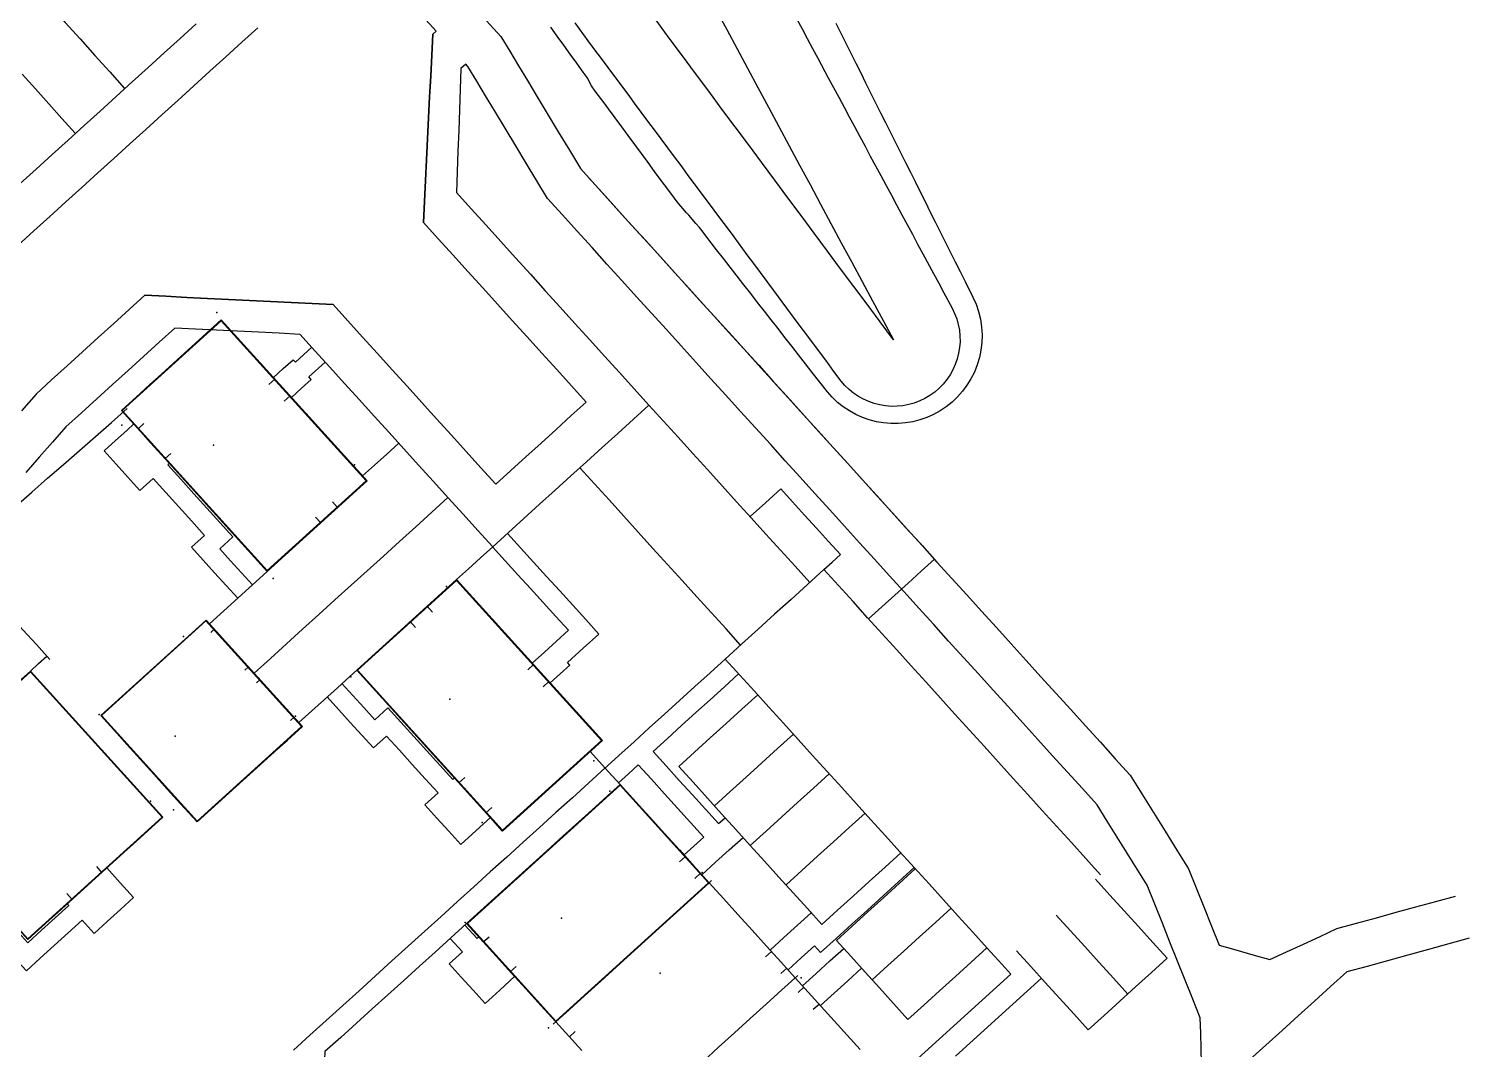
# Model space of a CAD drawing. Header units: metres. Extents: x 337936 to 338469, y 373266 to 374026.
# Drawn here: x 338137.7 to 338202.6, y 373680.4 to 373726.3 of the extents above; entities that cross this region are included whole.
import ezdxf

# ---------------------------------------------------------------- set-up
doc = ezdxf.new("R2010")
doc.units = ezdxf.units.M
for name, color, linetype in [('3D_LINES', 3, 'Continuous'), ('3D_Points', 1, 'Continuous'), ('PLOTS EXTERNAL LEVEL', 6, 'Continuous'), ('PLOTS FFL', 5, 'Continuous')]:
    doc.layers.add(name, color=color, linetype=linetype)

msp = doc.modelspace()

# ---------------------------------------------------------------- linework, layer by layer
at = {"layer": '3D_LINES'}
for points in [[(338134.05, 373732.546, 33.638), (338134.717, 373731.802, 33.641), (338135.384, 373731.059, 33.645), (338136.05, 373730.315, 33.647), (338136.717, 373729.572, 33.643), (338137.384, 373728.828, 33.643), (338138.05, 373728.085, 33.644), (338138.717, 373727.341, 33.645), (338139.383, 373726.598, 33.645), (338140.05, 373725.854, 33.646), (338140.717, 373725.111, 33.647), (338141.383, 373724.367, 33.648), (338142.05, 373723.624, 33.648)], [(338168.705, 373727.15, 33.705), (338169.174, 373726.277, 33.705), (338169.644, 373725.404, 33.706), (338170.113, 373724.531, 33.706), (338170.582, 373723.658, 33.706), (338171.051, 373722.785, 33.707), (338171.521, 373721.912, 33.707), (338171.99, 373721.039, 33.708), (338172.459, 373720.166, 33.708), (338172.928, 373719.293, 33.708), (338173.398, 373718.42, 33.709), (338173.867, 373717.547, 33.709), (338174.336, 373716.674, 33.709), (338174.805, 373715.801, 33.71), (338175.275, 373714.928, 33.71), (338175.744, 373714.055, 33.71), (338176.213, 373713.182, 33.711), (338176.682, 373712.309, 33.711), (338176.088, 373713.108, 33.711), (338175.494, 373713.907, 33.71), (338174.9, 373714.706, 33.71), (338174.306, 373715.505, 33.71), (338173.712, 373716.304, 33.709), (338173.118, 373717.103, 33.709), (338172.524, 373717.902, 33.709), (338171.93, 373718.701, 33.708), (338171.336, 373719.5, 33.708), (338170.742, 373720.299, 33.708), (338170.148, 373721.098, 33.707), (338169.554, 373721.898, 33.707), (338168.96, 373722.697, 33.707), (338168.366, 373723.496, 33.707), (338167.772, 373724.295, 33.706), (338167.178, 373725.094, 33.706), (338166.584, 373725.893, 33.699), (338165.99, 373726.692, 33.68)], [(338148.063, 373726.353, 33.76), (338147.342, 373725.7, 33.779), (338146.621, 373725.046, 33.758), (338145.901, 373724.393, 33.73), (338145.18, 373723.739, 33.702), (338144.459, 373723.086, 33.675), (338143.739, 373722.432, 33.657), (338143.018, 373721.779, 33.642), (338142.297, 373721.126, 33.627), (338141.577, 373720.472, 33.612), (338140.856, 373719.819, 33.6), (338140.136, 373719.165, 33.6), (338139.415, 373718.512, 33.6), (338138.694, 373717.859, 33.6), (338137.974, 373717.205, 33.6), (338137.253, 373716.552, 33.6)], [(338145.278, 373726.528, 33.74), (338144.557, 373725.874, 33.713), (338143.837, 373725.221, 33.685), (338143.116, 373724.567, 33.67), (338142.395, 373723.914, 33.655), (338141.675, 373723.261, 33.64), (338140.954, 373722.607, 33.625), (338140.233, 373721.954, 33.611), (338139.513, 373721.3, 33.6), (338138.792, 373720.647, 33.6), (338138.072, 373719.994, 33.6), (338137.351, 373719.34, 33.6)], [(338142.968, 373714.31, 33.6), (338143.91, 373714.264, 33.6), (338144.852, 373714.218, 33.6), (338145.793, 373714.171, 33.601), (338146.735, 373714.125, 33.622), (338147.677, 373714.079, 33.647), (338148.619, 373714.033, 33.671), (338149.56, 373713.987, 33.696), (338150.502, 373713.941, 33.717), (338151.444, 373713.895, 33.694), (338152.11, 373713.16, 33.68), (338152.776, 373712.425, 33.683), (338153.443, 373711.691, 33.687), (338154.109, 373710.956, 33.69), (338154.775, 373710.221, 33.693), (338155.441, 373709.486, 33.696), (338156.108, 373708.751, 33.693), (338156.774, 373708.016, 33.683), (338157.44, 373707.282, 33.673), (338158.107, 373706.547, 33.663), (338158.773, 373705.812, 33.653), (338159.452, 373706.428, 33.64), (338160.131, 373707.043, 33.627), (338160.81, 373707.659, 33.614), (338161.489, 373708.275, 33.61), (338162.168, 373708.891, 33.611), (338162.847, 373709.506, 33.613), (338162.181, 373710.241, 33.613), (338161.515, 373710.976, 33.613), (338160.848, 373711.711, 33.613), (338160.182, 373712.446, 33.616), (338159.516, 373713.18, 33.626), (338158.85, 373713.915, 33.636), (338158.183, 373714.65, 33.646), (338157.517, 373715.385, 33.656), (338156.851, 373716.12, 33.667), (338156.184, 373716.855, 33.677), (338155.518, 373717.59, 33.687), (338155.564, 373718.531, 33.684), (338155.61, 373719.473, 33.682), (338155.656, 373720.415, 33.679), (338155.702, 373721.356, 33.677), (338155.748, 373722.298, 33.674), (338155.794, 373723.24, 33.671), (338155.841, 373724.181, 33.669), (338155.887, 373725.123, 33.666), (338155.933, 373726.065, 33.664), (338156.081, 373726.199, 33.661), (338155.465, 373726.878, 33.67)], [(338158.355, 373726.668, 33.622), (338159.003, 373725.954, 33.622), (338159.401, 373725.294, 33.622), (338159.799, 373724.634, 33.622), (338160.197, 373723.974, 33.622), (338160.595, 373723.314, 33.622), (338161.092, 373722.489, 33.621), (338161.59, 373721.664, 33.621), (338162.087, 373720.839, 33.621), (338162.585, 373720.014, 33.621), (338163.254, 373719.276, 33.621), (338163.923, 373718.538, 33.621), (338164.592, 373717.8, 33.621), (338165.261, 373717.062, 33.621), (338165.931, 373716.324, 33.621), (338166.6, 373715.586, 33.621), (338167.269, 373714.848, 33.621), (338167.938, 373714.11, 33.626), (338168.607, 373713.372, 33.649), (338169.276, 373712.634, 33.672), (338169.945, 373711.896, 33.695), (338170.615, 373711.158, 33.711), (338171.284, 373710.42, 33.712), (338171.953, 373709.682, 33.712), (338172.622, 373708.944, 33.712), (338173.291, 373708.206, 33.712), (338173.96, 373707.468, 33.713), (338174.629, 373706.73, 33.713), (338175.299, 373705.992, 33.713), (338175.968, 373705.254, 33.714), (338176.637, 373704.516, 33.714), (338177.306, 373703.778, 33.714), (338177.975, 373703.04, 33.715), (338178.644, 373702.302, 33.715), (338179.313, 373701.564, 33.715), (338179.983, 373700.826, 33.715), (338180.652, 373700.088, 33.716), (338181.321, 373699.35, 33.716), (338181.99, 373698.612, 33.716), (338182.659, 373697.874, 33.717), (338183.328, 373697.136, 33.717), (338183.997, 373696.398, 33.717), (338184.667, 373695.66, 33.717), (338185.336, 373694.922, 33.718), (338186.005, 373694.185, 33.718), (338186.674, 373693.447, 33.718), (338187.343, 373692.709, 33.719), (338187.87, 373691.865, 33.719), (338188.396, 373691.021, 33.719), (338188.923, 373690.178, 33.72), (338189.449, 373689.334, 33.72), (338189.976, 373688.49, 33.72), (338190.319, 373687.631, 33.721), (338190.661, 373686.772, 33.721), (338191.004, 373685.912, 33.721), (338191.347, 373685.053, 33.722), (338192.11, 373684.838, 33.722), (338192.874, 373684.622, 33.722), (338193.637, 373684.407, 33.722), (338194.392, 373684.754, 33.722), (338195.147, 373685.102, 33.722), (338195.902, 373685.45, 33.721), (338196.656, 373685.798, 33.721), (338197.546, 373686.042, 33.721), (338198.437, 373686.287, 33.721), (338199.327, 373686.531, 33.721), (338200.217, 373686.776, 33.721), (338201.107, 373687.02, 33.721), (338201.997, 373687.265, 33.721)], [(338174.088, 373726.557, 33.705), (338174.312, 373726.11, 33.706), (338174.536, 373725.662, 33.706), (338174.76, 373725.215, 33.706), (338174.984, 373724.768, 33.706), (338175.208, 373724.321, 33.706), (338175.432, 373723.874, 33.706), (338175.656, 373723.426, 33.707), (338175.88, 373722.979, 33.707), (338176.104, 373722.532, 33.707), (338176.328, 373722.085, 33.707), (338176.552, 373721.637, 33.707), (338176.776, 373721.19, 33.708), (338177, 373720.743, 33.708), (338177.224, 373720.296, 33.708), (338177.448, 373719.848, 33.708), (338177.672, 373719.401, 33.708), (338177.871, 373719.005, 33.708), (338178.12, 373718.507, 33.709), (338178.344, 373718.059, 33.709), (338178.568, 373717.612, 33.709), (338178.791, 373717.164, 33.709), (338179.015, 373716.717, 33.709), (338179.239, 373716.27, 33.709), (338179.462, 373715.822, 33.71), (338179.686, 373715.375, 33.71), (338179.91, 373714.927, 33.71), (338180.258, 373714.231, 33.71), (338180.402, 373713.908, 33.71), (338180.516, 373713.574, 33.71), (338180.6, 373713.232, 33.711), (338180.652, 373712.885, 33.711), (338180.673, 373712.536, 33.711), (338180.664, 373712.188, 33.711), (338180.624, 373711.843, 33.711), (338180.553, 373711.504, 33.711), (338180.454, 373711.174, 33.711), (338180.327, 373710.855, 33.712), (338180.174, 373710.55, 33.712), (338179.995, 373710.26, 33.712), (338179.792, 373709.987, 33.712), (338179.568, 373709.734, 33.712), (338179.324, 373709.502, 33.712), (338179.061, 373709.292, 33.712), (338178.783, 373709.106, 33.712), (338178.491, 373708.944, 33.712), (338178.187, 373708.809, 33.712), (338177.873, 373708.7, 33.712), (338177.552, 373708.618, 33.712), (338177.226, 373708.563, 33.712), (338176.897, 373708.536, 33.712), (338176.568, 373708.536, 33.712), (338176.24, 373708.564, 33.712), (338175.916, 373708.62, 33.712), (338175.597, 373708.702, 33.712), (338175.287, 373708.81, 33.712), (338174.987, 373708.944, 33.712), (338174.699, 373709.103, 33.712), (338174.425, 373709.286, 33.712), (338174.168, 373709.49, 33.712), (338173.928, 373709.717, 33.712), (338173.707, 373709.962, 33.712), (338173.366, 373710.399, 33.712), (338173.025, 373710.836, 33.711), (338172.717, 373711.23, 33.711), (338172.41, 373711.625, 33.711), (338172.102, 373712.019, 33.711), (338171.795, 373712.414, 33.711), (338171.487, 373712.808, 33.711), (338171.18, 373713.203, 33.711), (338170.873, 373713.597, 33.71), (338170.565, 373713.992, 33.71), (338170.258, 373714.386, 33.71), (338169.95, 373714.781, 33.71), (338169.643, 373715.175, 33.71), (338169.335, 373715.569, 33.709), (338169.028, 373715.964, 33.699), (338168.721, 373716.358, 33.689), (338168.183, 373717.048, 33.671), (338168.107, 373717.148, 33.669), (338167.95, 373717.356, 33.664), (338167.788, 373717.541, 33.658), (338167.461, 373717.914, 33.647), (338167.361, 373718.029, 33.644), (338166.939, 373718.511, 33.63), (338166.815, 373718.68, 33.626), (338166.518, 373719.083, 33.623), (338166.222, 373719.485, 33.623), (338165.925, 373719.888, 33.624), (338165.629, 373720.29, 33.624), (338165.332, 373720.693, 33.624), (338165.036, 373721.095, 33.624), (338164.739, 373721.498, 33.624), (338164.443, 373721.901, 33.624), (338164.146, 373722.303, 33.624), (338163.85, 373722.706, 33.624), (338163.697, 373722.913, 33.624), (338163.252, 373723.507, 33.624), (338163.077, 373723.741, 33.624), (338162.89, 373724.112, 33.624), (338162.715, 373724.355, 33.624), (338162.423, 373724.76, 33.624), (338162.13, 373725.166, 33.624), (338161.838, 373725.571, 33.624), (338161.545, 373725.977, 33.625), (338161.253, 373726.382, 33.625)], [(338172.328, 373726.746, 33.705), (338172.565, 373726.306, 33.706), (338172.801, 373725.865, 33.706), (338173.038, 373725.425, 33.706), (338173.275, 373724.985, 33.706), (338173.748, 373724.104, 33.706), (338173.985, 373723.663, 33.707), (338174.222, 373723.223, 33.707), (338174.459, 373722.783, 33.707), (338174.695, 373722.342, 33.707), (338174.932, 373721.902, 33.707), (338175.169, 373721.461, 33.707), (338175.405, 373721.021, 33.708), (338175.642, 373720.581, 33.708), (338176.116, 373719.7, 33.708), (338176.352, 373719.259, 33.708), (338176.589, 373718.819, 33.708), (338176.826, 373718.378, 33.709), (338177.062, 373717.938, 33.709), (338177.299, 373717.498, 33.709), (338177.536, 373717.057, 33.709), (338177.773, 373716.617, 33.709), (338178.009, 373716.176, 33.709), (338178.483, 373715.296, 33.71), (338178.72, 373714.855, 33.71), (338178.956, 373714.415, 33.71), (338179.325, 373713.729, 33.71), (338179.439, 373713.493, 33.711), (338179.531, 373713.249, 33.711), (338179.602, 373712.997, 33.711), (338179.651, 373712.74, 33.711), (338179.677, 373712.479, 33.711), (338179.681, 373712.218, 33.711), (338179.662, 373711.957, 33.711), (338179.62, 373711.698, 33.711), (338179.555, 373711.445, 33.711), (338179.469, 373711.197, 33.711), (338179.361, 373710.959, 33.711), (338179.234, 373710.73, 33.712), (338179.086, 373710.514, 33.712), (338178.921, 373710.311, 33.712), (338178.738, 373710.124, 33.712), (338178.54, 373709.953, 33.712), (338178.328, 373709.8, 33.712), (338178.103, 373709.666, 33.712), (338177.867, 373709.553, 33.712), (338177.622, 373709.46, 33.712), (338177.37, 373709.389, 33.712), (338177.113, 373709.34, 33.712), (338176.853, 373709.314, 33.712), (338176.591, 373709.31, 33.712), (338176.33, 373709.33, 33.712), (338176.072, 373709.372, 33.712), (338175.818, 373709.436, 33.712), (338175.571, 373709.522, 33.712), (338175.332, 373709.63, 33.712), (338175.104, 373709.757, 33.712), (338174.888, 373709.905, 33.712), (338174.685, 373710.07, 33.712), (338174.498, 373710.253, 33.712), (338174.327, 373710.451, 33.712), (338174.002, 373710.886, 33.711), (338173.678, 373711.322, 33.711), (338173.082, 373712.124, 33.711), (338172.783, 373712.525, 33.711), (338172.485, 373712.927, 33.711), (338172.187, 373713.328, 33.71), (338171.888, 373713.729, 33.71), (338171.292, 373714.532, 33.71), (338170.993, 373714.933, 33.71), (338170.695, 373715.334, 33.71), (338170.397, 373715.735, 33.71), (338170.099, 373716.137, 33.709), (338169.502, 373716.939, 33.709), (338169.204, 373717.341, 33.709), (338168.905, 373717.742, 33.709), (338168.607, 373718.143, 33.704), (338168.309, 373718.544, 33.695), (338167.712, 373719.347, 33.676), (338167.414, 373719.748, 33.666), (338167.116, 373720.149, 33.657), (338166.817, 373720.551, 33.648), (338166.519, 373720.952, 33.638), (338165.922, 373721.755, 33.625), (338165.624, 373722.156, 33.625), (338165.326, 373722.557, 33.625), (338165.027, 373722.958, 33.625), (338164.729, 373723.36, 33.625), (338164.133, 373724.162, 33.625), (338163.834, 373724.563, 33.625), (338163.536, 373724.965, 33.625), (338163.238, 373725.366, 33.626), (338162.939, 373725.767, 33.626), (338162.343, 373726.57, 33.626)], [(338155.933, 373726.065, 33.598), (338156.081, 373726.199, 33.598), (338155.933, 373726.065, 33.598), (338155.887, 373725.123, 33.598), (338155.841, 373724.181, 33.598), (338155.794, 373723.24, 33.598), (338155.748, 373722.298, 33.598), (338155.702, 373721.356, 33.598), (338155.656, 373720.415, 33.598), (338155.61, 373719.473, 33.598), (338155.564, 373718.531, 33.598), (338155.518, 373717.59, 33.598), (338156.184, 373716.855, 33.598), (338156.851, 373716.12, 33.598), (338157.517, 373715.385, 33.598), (338158.183, 373714.65, 33.598), (338158.85, 373713.915, 33.598), (338159.516, 373713.18, 33.598), (338160.182, 373712.446, 33.598), (338160.848, 373711.711, 33.598), (338161.515, 373710.976, 33.598), (338162.181, 373710.241, 33.598), (338162.847, 373709.506, 33.598), (338162.168, 373708.891, 33.598), (338161.489, 373708.275, 33.598), (338160.81, 373707.659, 33.598), (338160.131, 373707.043, 33.598), (338159.452, 373706.428, 33.598), (338158.773, 373705.812, 33.598), (338158.107, 373706.547, 33.598), (338157.44, 373707.282, 33.598), (338156.774, 373708.016, 33.598), (338156.108, 373708.751, 33.598), (338155.441, 373709.486, 33.598), (338154.775, 373710.221, 33.598), (338154.109, 373710.956, 33.598), (338153.443, 373711.691, 33.598), (338152.776, 373712.425, 33.598), (338152.11, 373713.16, 33.598), (338151.444, 373713.895, 33.598), (338150.502, 373713.941, 33.598), (338149.56, 373713.987, 33.598), (338148.619, 373714.033, 33.598), (338147.677, 373714.079, 33.598), (338146.735, 373714.125, 33.598), (338145.793, 373714.171, 33.598), (338144.852, 373714.218, 33.598), (338143.91, 373714.264, 33.598), (338142.968, 373714.31, 33.598), (338142.268, 373713.675, 33.598), (338141.567, 373713.039, 33.598), (338140.867, 373712.404, 33.598), (338140.166, 373711.769, 33.598), (338139.466, 373711.134, 33.598), (338138.765, 373710.499, 33.598), (338138.065, 373709.864, 33.598), (338137.406, 373709.115, 33.598)], [(338190.56, 373679.711, 33.724), (338190.54, 373680.399, 33.723), (338190.521, 373681.087, 33.723), (338190.501, 373681.774, 33.723), (338190.161, 373682.628, 33.722), (338189.82, 373683.481, 33.722), (338189.48, 373684.335, 33.722), (338189.139, 373685.189, 33.721), (338188.799, 373686.042, 33.721), (338188.459, 373686.896, 33.721), (338188.118, 373687.749, 33.721), (338187.667, 373688.473, 33.72), (338187.216, 373689.196, 33.72), (338186.764, 373689.919, 33.72), (338186.313, 373690.642, 33.719), (338185.862, 373691.365, 33.719), (338185.192, 373692.103, 33.719), (338184.523, 373692.841, 33.719), (338183.854, 373693.579, 33.718), (338183.185, 373694.317, 33.718), (338182.516, 373695.055, 33.718), (338181.847, 373695.793, 33.717), (338181.178, 373696.531, 33.717), (338180.508, 373697.269, 33.717), (338179.839, 373698.007, 33.716), (338179.17, 373698.745, 33.716), (338178.501, 373699.483, 33.716), (338177.832, 373700.221, 33.716), (338177.163, 373700.959, 33.715), (338176.494, 373701.697, 33.715), (338175.824, 373702.435, 33.715), (338175.155, 373703.173, 33.714), (338174.486, 373703.911, 33.714), (338173.817, 373704.649, 33.714), (338173.148, 373705.387, 33.714), (338172.479, 373706.125, 33.713), (338171.81, 373706.863, 33.713), (338171.14, 373707.601, 33.701), (338170.471, 373708.339, 33.678), (338169.802, 373709.077, 33.655), (338169.133, 373709.815, 33.632), (338168.464, 373710.553, 33.618), (338167.795, 373711.291, 33.618), (338167.126, 373712.029, 33.618), (338166.456, 373712.767, 33.618), (338165.787, 373713.505, 33.618), (338165.118, 373714.242, 33.618), (338164.449, 373714.98, 33.618), (338163.78, 373715.718, 33.618), (338163.111, 373716.456, 33.618), (338162.442, 373717.194, 33.618), (338161.772, 373717.932, 33.618), (338161.103, 373718.67, 33.618), (338160.626, 373719.462, 33.619), (338160.148, 373720.254, 33.619), (338159.67, 373721.046, 33.619), (338159.193, 373721.838, 33.619), (338158.715, 373722.63, 33.622), (338158.317, 373723.29, 33.628), (338157.919, 373723.95, 33.633), (338157.521, 373724.61, 33.639), (338157.42, 373724.722, 33.641), (338157.205, 373724.517, 33.645), (338157.17, 373723.586, 33.647), (338157.136, 373722.655, 33.649), (338157.102, 373721.725, 33.652), (338157.068, 373720.794, 33.654), (338157.034, 373719.864, 33.656), (338157, 373718.933, 33.659), (338157.667, 373718.197, 33.649), (338158.334, 373717.461, 33.638), (338159.001, 373716.726, 33.628), (338159.668, 373715.99, 33.618), (338160.335, 373715.254, 33.615), (338161.002, 373714.518, 33.615), (338161.67, 373713.783, 33.615), (338162.337, 373713.047, 33.615), (338163.004, 373712.311, 33.615), (338163.671, 373711.575, 33.615), (338164.338, 373710.84, 33.615), (338165.005, 373710.104, 33.615), (338165.672, 373709.368, 33.615), (338164.969, 373708.73, 33.614), (338164.265, 373708.092, 33.613), (338163.561, 373707.454, 33.611), (338162.857, 373706.816, 33.61), (338162.154, 373706.177, 33.609), (338161.45, 373705.539, 33.608), (338160.746, 373704.901, 33.62), (338160.042, 373704.263, 33.634), (338159.339, 373703.625, 33.647), (338158.635, 373702.987, 33.661), (338157.968, 373703.723, 33.671), (338157.3, 373704.458, 33.681), (338156.633, 373705.194, 33.691), (338155.966, 373705.93, 33.698), (338155.299, 373706.666, 33.695), (338154.632, 373707.401, 33.692), (338153.965, 373708.137, 33.688), (338153.298, 373708.873, 33.685), (338152.631, 373709.609, 33.682), (338151.963, 373710.344, 33.686), (338151.296, 373711.08, 33.702), (338150.629, 373711.816, 33.697), (338149.962, 373712.552, 33.689), (338149.02, 373712.598, 33.664), (338148.079, 373712.644, 33.639), (338147.137, 373712.69, 33.614), (338146.195, 373712.736, 33.62), (338145.254, 373712.782, 33.6), (338144.312, 373712.828, 33.6), (338143.611, 373712.193, 33.6), (338142.911, 373711.558, 33.6), (338142.21, 373710.923, 33.6), (338141.51, 373710.287, 33.6), (338140.809, 373709.652, 33.6), (338140.109, 373709.017, 33.611), (338139.408, 373708.382, 33.623), (338138.809, 373707.701, 33.631), (338138.209, 373707.02, 33.64), (338137.609, 373706.339, 33.649)], [(338137.449, 373724.261, 33.6), (338138.043, 373723.598, 33.6), (338138.638, 373722.935, 33.601), (338139.233, 373722.272, 33.602), (338139.827, 373721.608, 33.602)], [(338175.567, 373699.742, 33.716), (338176.159, 373700.279, 33.716), (338176.752, 373700.816, 33.715), (338177.345, 373701.354, 33.715), (338177.937, 373701.891, 33.715), (338178.53, 373702.429, 33.715), (338177.88, 373703.146, 33.714), (338177.229, 373703.863, 33.714), (338176.579, 373704.58, 33.714), (338175.929, 373705.297, 33.714), (338175.279, 373706.014, 33.713), (338174.628, 373706.731, 33.713), (338173.978, 373707.448, 33.713), (338173.328, 373708.166, 33.712), (338172.678, 373708.883, 33.712), (338172.028, 373709.6, 33.712), (338171.377, 373710.317, 33.712), (338170.727, 373711.034, 33.711), (338170.077, 373711.751, 33.699), (338169.427, 373712.468, 33.677), (338168.776, 373713.185, 33.655), (338168.126, 373713.902, 33.632), (338167.476, 373714.62, 33.621), (338166.826, 373715.337, 33.621), (338166.175, 373716.054, 33.621), (338165.525, 373716.771, 33.621), (338164.875, 373717.488, 33.621), (338164.225, 373718.205, 33.621), (338163.575, 373718.922, 33.621), (338162.924, 373719.639, 33.621)], [(338152.975, 373705.954, 33.672), (338152.361, 373706.63, 33.672), (338151.7, 373707.36, 33.664), (338151.038, 373708.09, 33.655), (338150.376, 373708.819, 33.647), (338149.715, 373709.549, 33.638), (338149.053, 373710.279, 33.63), (338148.392, 373711.008, 33.621), (338147.73, 373711.738, 33.613), (338147.068, 373712.468, 33.604), (338146.407, 373713.198, 33.596), (338145.765, 373712.616, 33.602), (338145.123, 373712.034, 33.609), (338144.481, 373711.452, 33.615), (338143.839, 373710.87, 33.621), (338143.197, 373710.288, 33.628), (338142.555, 373709.706, 33.634), (338141.914, 373709.124, 33.641), (338142.57, 373708.399, 33.648), (338143.227, 373707.675, 33.655), (338143.884, 373706.95, 33.662), (338144.541, 373706.226, 33.669), (338145.198, 373705.502, 33.677), (338145.854, 373704.777, 33.684), (338146.511, 373704.053, 33.691), (338147.168, 373703.329, 33.698), (338147.825, 373702.604, 33.706), (338148.482, 373701.88, 33.713)], [(338148.758, 373710.604, 33.636), (338149.203, 373711.007, 33.649), (338149.647, 373711.41, 33.666), (338149.748, 373711.299, 33.667), (338150.119, 373711.635, 33.681), (338150.489, 373711.97, 33.695)], [(338150.295, 373711.793, 33.688), (338150.294, 373711.794, 33.688)], [(338149.565, 373709.715, 33.646), (338150.009, 373710.118, 33.659), (338150.454, 373710.521, 33.676), (338150.353, 373710.632, 33.675), (338151.094, 373711.304, 33.703)], [(338148.557, 373710.301, 33.646), (338148.818, 373710.538, 33.636)], [(338149.244, 373709.544, 33.655), (338149.505, 373709.781, 33.645)], [(338138.69, 373697.914, 33.596), (338138.084, 373698.582, 33.596), (338137.478, 373699.25, 33.596), (338136.872, 373699.918, 33.596), (338136.929, 373700.898, 33.596), (338136.986, 373701.877, 33.596), (338137.042, 373702.857, 33.596), (338137.099, 373703.836, 33.596), (338137.155, 373704.816, 33.596), (338137.873, 373705.443, 33.596), (338138.59, 373706.071, 33.596), (338139.307, 373706.699, 33.596), (338140.025, 373707.326, 33.596), (338140.742, 373707.954, 33.596), (338141.459, 373708.582, 33.596), (338142.176, 373709.209, 33.596)], [(338165.672, 373709.368, 33.615), (338166.331, 373708.642, 33.615), (338166.989, 373707.916, 33.615), (338167.647, 373707.191, 33.615), (338168.305, 373706.465, 33.615), (338168.963, 373705.739, 33.615), (338169.621, 373705.013, 33.615), (338170.279, 373704.287, 33.622), (338170.937, 373703.562, 33.645), (338171.595, 373702.836, 33.668), (338172.254, 373702.11, 33.69), (338172.912, 373701.384, 33.713)], [(338142.464, 373708.516, 33.596), (338142.149, 373708.23, 33.596), (338141.64, 373707.769, 33.596), (338141.131, 373707.307, 33.596), (338141.668, 373706.714, 33.596), (338142.206, 373706.122, 33.596), (338142.743, 373705.529, 33.596), (338143.336, 373706.066, 33.596), (338143.917, 373705.426, 33.596), (338144.498, 373704.785, 33.596), (338145.079, 373704.144, 33.596), (338145.66, 373703.503, 33.596), (338145.068, 373702.966, 33.596), (338145.588, 373702.392, 33.596), (338146.108, 373701.818, 33.596), (338146.628, 373701.245, 33.596), (338147.148, 373700.671, 33.596)], [(338142.663, 373708.298, 33.626), (338142.924, 373708.534, 33.628)], [(338154.403, 373707.654, 33.691), (338153.86, 373707.161, 33.688), (338153.316, 373706.669, 33.685), (338152.773, 373706.176, 33.682)], [(338143.878, 373706.957, 33.667), (338144.14, 373707.193, 33.678)], [(338144.077, 373706.738, 33.674), (338144.002, 373706.671, 33.671), (338144.588, 373706.025, 33.691), (338145.174, 373705.379, 33.711), (338145.76, 373704.733, 33.726), (338146.346, 373704.087, 33.725), (338146.931, 373703.441, 33.723), (338146.339, 373702.903, 33.716), (338146.831, 373702.361, 33.714), (338147.323, 373701.818, 33.713), (338147.815, 373701.275, 33.712)], [(338169.8, 373698.563, 33.61), (338169.142, 373699.289, 33.61), (338168.484, 373700.015, 33.61), (338167.826, 373700.74, 33.61), (338167.168, 373701.466, 33.61), (338166.51, 373702.192, 33.61), (338165.852, 373702.918, 33.61), (338165.193, 373703.644, 33.61), (338164.535, 373704.369, 33.61), (338163.877, 373705.095, 33.61), (338163.219, 373705.821, 33.61), (338162.561, 373706.547, 33.61)], [(338173.551, 373701.964, 33.715), (338173.922, 373702.3, 33.715), (338174.292, 373702.636, 33.715), (338173.755, 373703.229, 33.714), (338173.217, 373703.821, 33.714), (338172.68, 373704.414, 33.714), (338172.143, 373705.006, 33.714), (338171.605, 373705.599, 33.7), (338170.915, 373704.973, 33.66), (338170.225, 373704.347, 33.621)], [(338156.62, 373705.209, 33.691), (338155.892, 373704.55, 33.697), (338155.165, 373703.89, 33.694), (338154.438, 373703.231, 33.694), (338153.711, 373702.572, 33.7), (338152.983, 373701.912, 33.706), (338152.256, 373701.253, 33.71), (338151.529, 373700.593, 33.706), (338150.802, 373699.934, 33.702), (338150.074, 373699.274, 33.699), (338149.347, 373698.615, 33.698), (338148.62, 373697.956, 33.69), (338147.893, 373697.296, 33.68)], [(338151.412, 373705.013, 33.692), (338151.649, 373704.752, 33.693)], [(338150.654, 373704.326, 33.699), (338150.891, 373704.065, 33.699)], [(338161.221, 373696.859, 33.627), (338161.666, 373697.262, 33.619), (338162.11, 373697.665, 33.611), (338162.009, 373697.776, 33.612), (338162.715, 373698.419, 33.604), (338163.421, 373699.061, 33.605), (338162.832, 373699.707, 33.605), (338162.242, 373700.353, 33.605), (338161.652, 373700.999, 33.612), (338161.063, 373701.646, 33.621), (338160.473, 373702.292, 33.63), (338159.883, 373702.938, 33.639), (338159.294, 373703.584, 33.648)], [(338157.005, 373701.509, 33.692), (338157.548, 373702.002, 33.681), (338158.091, 373702.494, 33.671), (338158.635, 373702.987, 33.661)], [(338158.627, 373702.98, 33.661), (338159.197, 373702.355, 33.652), (338159.768, 373701.73, 33.643), (338160.338, 373701.105, 33.635), (338160.908, 373700.48, 33.626), (338161.479, 373699.855, 33.617), (338162.049, 373699.23, 33.609), (338161.504, 373698.736, 33.619), (338160.96, 373698.242, 33.629), (338160.415, 373697.748, 33.64)], [(338148.482, 373701.88, 33.713), (338148.468, 373701.867, 33.713), (338147.82, 373701.28, 33.713), (338147.173, 373700.693, 33.713), (338146.525, 373700.106, 33.713), (338145.877, 373699.519, 33.713)], [(338186.01, 373688.224, 33.72), (338185.354, 373688.947, 33.72), (338184.699, 373689.67, 33.72), (338184.043, 373690.393, 33.719), (338183.387, 373691.117, 33.719), (338182.731, 373691.84, 33.719), (338182.076, 373692.563, 33.719), (338181.42, 373693.286, 33.718), (338180.764, 373694.009, 33.718), (338180.109, 373694.732, 33.718), (338179.453, 373695.456, 33.717), (338178.797, 373696.179, 33.717), (338178.141, 373696.902, 33.717), (338177.486, 373697.625, 33.717), (338176.83, 373698.348, 33.716), (338176.174, 373699.071, 33.716), (338175.519, 373699.795, 33.716), (338174.863, 373700.518, 33.715), (338174.207, 373701.241, 33.715), (338173.551, 373701.964, 33.715), (338172.811, 373701.292, 33.707), (338172.07, 373700.621, 33.664), (338171.329, 373699.949, 33.622), (338170.588, 373699.277, 33.611), (338169.847, 373698.606, 33.61), (338169.107, 373697.934, 33.609), (338169.762, 373697.211, 33.609), (338170.418, 373696.488, 33.609), (338171.074, 373695.764, 33.609), (338171.729, 373695.041, 33.609), (338172.385, 373694.318, 33.609), (338173.041, 373693.595, 33.629), (338173.697, 373692.872, 33.651), (338174.352, 373692.149, 33.674), (338175.008, 373691.425, 33.696), (338175.664, 373690.702, 33.719), (338176.319, 373689.979, 33.719), (338176.975, 373689.256, 33.72), (338177.631, 373688.533, 33.72), (338178.287, 373687.81, 33.72), (338178.942, 373687.086, 33.721), (338179.598, 373686.363, 33.721), (338180.254, 373685.64, 33.721), (338180.909, 373684.917, 33.721), (338181.565, 373684.194, 33.722)], [(338157.005, 373701.509, 33.595), (338157.662, 373700.785, 33.595), (338158.319, 373700.06, 33.595), (338158.975, 373699.336, 33.595), (338159.632, 373698.612, 33.595), (338160.289, 373697.887, 33.595), (338160.946, 373697.163, 33.595), (338161.603, 373696.438, 33.595), (338162.259, 373695.714, 33.595), (338162.916, 373694.99, 33.595), (338163.573, 373694.265, 33.595), (338162.931, 373693.683, 33.595), (338162.289, 373693.101, 33.595), (338161.647, 373692.519, 33.596), (338161.006, 373691.937, 33.596), (338160.364, 373691.355, 33.596), (338159.722, 373690.773, 33.597), (338159.08, 373690.191, 33.597), (338158.423, 373690.916, 33.598), (338157.766, 373691.64, 33.606), (338157.11, 373692.365, 33.614), (338156.453, 373693.089, 33.622), (338155.796, 373693.813, 33.63), (338155.139, 373694.538, 33.638), (338154.482, 373695.262, 33.646), (338153.826, 373695.986, 33.655), (338153.169, 373696.711, 33.663), (338152.512, 373697.435, 33.671)], [(338140.979, 373695.389, 33.672), (338141.579, 373694.728, 33.672), (338142.178, 373694.067, 33.672), (338142.778, 373693.405, 33.672), (338143.377, 373692.744, 33.672), (338143.977, 373692.083, 33.672), (338144.576, 373691.422, 33.672), (338144.948, 373691.012, 33.672), (338145.32, 373690.602, 33.672), (338145.998, 373691.216, 33.672), (338146.675, 373691.83, 33.672), (338147.353, 373692.445, 33.672), (338148.03, 373693.059, 33.672), (338148.708, 373693.674, 33.673), (338149.385, 373694.288, 33.673), (338150.063, 373694.902, 33.673), (338149.443, 373695.586, 33.673), (338148.823, 373696.27, 33.673), (338148.203, 373696.954, 33.673), (338147.582, 373697.638, 33.673), (338146.962, 373698.322, 33.673), (338146.342, 373699.006, 33.673), (338145.722, 373699.69, 33.673)], [(338155.916, 373700.045, 33.718), (338155.679, 373700.307, 33.698)], [(338145.934, 373699.136, 33.684), (338146.093, 373699.281, 33.686)], [(338155.158, 373699.359, 33.712), (338154.921, 373699.62, 33.692)], [(338137.813, 373697.392, 33.695), (338138.183, 373697.728, 33.692), (338138.554, 373698.064, 33.689)], [(338162.555, 373698.272, 33.603), (338162.556, 373698.271, 33.603)], [(338163.632, 373692.97, 33.6), (338164.316, 373693.59, 33.601), (338165, 373694.211, 33.602), (338165.685, 373694.831, 33.603), (338166.369, 373695.452, 33.604), (338167.053, 373696.072, 33.605), (338167.738, 373696.693, 33.606), (338168.422, 373697.313, 33.607), (338169.107, 373697.934, 33.609)], [(338137.813, 373697.392, 33.692), (338137.146, 373696.788, 33.692)], [(338147.472, 373697.44, 33.679), (338147.631, 373697.584, 33.681)], [(338152.512, 373697.435, 33.671), (338152.213, 373697.164, 33.672), (338151.637, 373696.641, 33.672), (338151.06, 373696.119, 33.673), (338150.484, 373695.596, 33.673), (338149.908, 373695.074, 33.674)], [(338160.214, 373697.446, 33.644), (338160.475, 373697.682, 33.639)], [(338169.711, 373697.267, 33.609), (338169.069, 373696.685, 33.608), (338168.427, 373696.103, 33.607), (338167.784, 373695.52, 33.606), (338167.142, 373694.938, 33.604), (338166.5, 373694.356, 33.604), (338165.858, 373693.773, 33.603), (338166.447, 373693.123, 33.602), (338167.037, 373692.473, 33.602), (338167.626, 373691.823, 33.602), (338168.216, 373691.173, 33.602), (338168.805, 373690.523, 33.602), (338169.103, 373690.792, 33.603)], [(338147.994, 373696.864, 33.677), (338148.154, 373697.008, 33.679)], [(338156.917, 373692.577, 33.672), (338156.843, 373692.51, 33.672), (338156.257, 373693.156, 33.672), (338155.671, 373693.802, 33.672), (338155.086, 373694.448, 33.672), (338154.5, 373695.094, 33.672), (338153.914, 373695.74, 33.672), (338153.321, 373695.203, 33.672), (338152.829, 373695.745, 33.672), (338152.337, 373696.288, 33.672), (338151.845, 373696.831, 33.672)], [(338160.9, 373696.688, 33.633), (338161.162, 373696.925, 33.628)], [(338158.529, 373690.799, 33.599), (338158.216, 373690.515, 33.598), (338157.706, 373690.052, 33.598), (338157.196, 373689.59, 33.598), (338156.658, 373690.182, 33.598), (338156.121, 373690.775, 33.598), (338155.584, 373691.368, 33.598), (338156.176, 373691.905, 33.598), (338155.595, 373692.546, 33.598), (338155.014, 373693.187, 33.598), (338154.433, 373693.828, 33.598), (338153.852, 373694.469, 33.598), (338153.259, 373693.931, 33.598), (338152.739, 373694.505, 33.598), (338152.219, 373695.079, 33.598), (338151.699, 373695.652, 33.598), (338151.178, 373696.226, 33.598)], [(338170.568, 373696.323, 33.609), (338169.856, 373695.678, 33.607), (338169.145, 373695.033, 33.606), (338168.434, 373694.388, 33.605), (338167.723, 373693.743, 33.604), (338167.012, 373693.098, 33.603), (338167.656, 373692.387, 33.603), (338168.301, 373691.676, 33.603), (338168.946, 373690.965, 33.603), (338169.591, 373690.254, 33.603), (338170.236, 373689.543, 33.603), (338170.947, 373690.187, 33.604), (338171.658, 373690.832, 33.605), (338172.369, 373691.477, 33.606), (338173.081, 373692.122, 33.614), (338173.792, 373692.767, 33.655), (338173.081, 373692.122, 33.614), (338172.369, 373691.477, 33.606), (338171.658, 373690.832, 33.605), (338170.947, 373690.187, 33.604), (338170.236, 373689.543, 33.603), (338170.881, 373688.831, 33.603), (338171.526, 373688.12, 33.603), (338172.17, 373687.409, 33.603), (338172.815, 373686.698, 33.603), (338173.46, 373685.987, 33.603), (338174.171, 373686.631, 33.604), (338174.882, 373687.276, 33.642), (338175.594, 373687.921, 33.683), (338176.305, 373688.566, 33.72), (338177.016, 373689.211, 33.72)], [(338149.533, 373695.167, 33.673), (338149.692, 373695.312, 33.673)], [(338168.624, 373691.32, 33.603), (338169.335, 373691.965, 33.604), (338170.046, 373692.61, 33.605), (338170.757, 373693.255, 33.606), (338171.468, 373693.9, 33.607), (338172.18, 373694.545, 33.609)], [(338163.027, 373693.771, 33.597), (338163.311, 373693.458, 33.598), (338163.841, 373692.874, 33.598), (338164.37, 373692.29, 33.598)], [(338163.699, 373693.03, 33.6), (338162.96, 373692.362, 33.6), (338162.221, 373691.693, 33.6), (338161.482, 373691.025, 33.61), (338160.744, 373690.356, 33.625), (338160.005, 373689.688, 33.639), (338159.266, 373689.02, 33.648), (338158.527, 373688.351, 33.626), (338157.789, 373687.683, 33.604), (338157.05, 373687.014, 33.604), (338156.311, 373686.346, 33.605), (338155.572, 373685.677, 33.604), (338154.833, 373685.009, 33.602), (338154.095, 373684.34, 33.6), (338153.356, 373683.672, 33.598), (338152.617, 373683.003, 33.596), (338151.878, 373682.335, 33.595), (338151.14, 373681.666, 33.593), (338150.401, 373680.998, 33.591), (338149.662, 373680.329, 33.589)], [(338157.115, 373692.358, 33.682), (338157.376, 373692.595, 33.703)], [(338164.303, 373692.364, 33.6), (338164.747, 373692.766, 33.601), (338165.191, 373693.169, 33.601), (338165.781, 373692.519, 33.601), (338166.37, 373691.869, 33.601), (338166.96, 373691.218, 33.601), (338167.549, 373690.568, 33.601), (338168.138, 373689.918, 33.601), (338167.694, 373689.516, 33.601), (338167.25, 373689.113, 33.6)], [(338162.644, 373680.307, 33.599), (338162.059, 373680.953, 33.598), (338161.474, 373681.598, 33.598), (338160.805, 373682.336, 33.598), (338160.136, 373683.073, 33.598), (338159.467, 373683.811, 33.598), (338158.798, 373684.549, 33.598), (338158.129, 373685.286, 33.598), (338157.46, 373686.024, 33.598), (338158.183, 373686.68, 33.598), (338158.906, 373687.335, 33.598), (338159.629, 373687.99, 33.598), (338160.352, 373688.646, 33.598), (338161.075, 373689.301, 33.598), (338161.798, 373689.957, 33.598), (338162.52, 373690.612, 33.598), (338163.243, 373691.268, 33.598), (338163.966, 373691.923, 33.598), (338164.37, 373692.29, 33.598), (338165.039, 373691.552, 33.598), (338165.708, 373690.814, 33.598), (338166.377, 373690.076, 33.598), (338167.046, 373689.339, 33.598), (338167.715, 373688.601, 33.598), (338168.384, 373687.863, 33.598), (338169.03, 373687.151, 33.598), (338169.676, 373686.438, 33.598), (338170.323, 373685.725, 33.598), (338170.969, 373685.012, 33.598), (338171.615, 373684.3, 33.598), (338172.261, 373683.587, 33.598), (338172.846, 373682.942, 33.598), (338173.432, 373682.296, 33.598), (338174.017, 373681.651, 33.598), (338174.602, 373681.006, 33.598), (338175.187, 373680.36, 33.598)], [(338158.331, 373691.017, 33.597), (338158.592, 373691.254, 33.597)], [(338130.995, 373691.211, 33.7), (338131.519, 373690.633, 33.728), (338132.043, 373690.056, 33.722), (338132.664, 373689.371, 33.711), (338133.285, 373688.686, 33.7), (338133.906, 373688.002, 33.707), (338134.526, 373687.317, 33.714), (338135.147, 373686.632, 33.721), (338135.768, 373685.947, 33.728), (338136.389, 373685.263, 33.705), (338137.01, 373684.578, 33.691), (338137.631, 373683.893, 33.682), (338138.259, 373684.463, 33.687), (338138.888, 373685.034, 33.685), (338139.517, 373685.604, 33.683), (338140.146, 373686.174, 33.681), (338140.683, 373685.581, 33.675), (338141.276, 373686.118, 33.673), (338141.868, 373686.656, 33.671), (338142.461, 373687.193, 33.67), (338141.856, 373687.86, 33.677), (338141.252, 373688.527, 33.684)], [(338132.71, 373690.66, 33.69), (338133.36, 373689.943, 33.69), (338134.01, 373689.227, 33.69), (338134.659, 373688.51, 33.69), (338135.309, 373687.793, 33.69), (338135.959, 373687.076, 33.69), (338136.609, 373686.36, 33.69), (338137.259, 373685.643, 33.69), (338137.693, 373685.165, 33.69), (338138.309, 373685.723, 33.69), (338138.925, 373686.282, 33.69), (338139.541, 373686.84, 33.69), (338139.474, 373686.915, 33.69)], [(338137.7, 373685.306, 33.694), (338138.375, 373685.918, 33.694), (338139.05, 373686.53, 33.694), (338139.725, 373687.142, 33.694), (338140.4, 373687.755, 33.694), (338141.076, 373688.367, 33.694), (338141.751, 373688.979, 33.694), (338142.426, 373689.591, 33.694), (338143.101, 373690.203, 33.694), (338143.776, 373690.816, 33.694)], [(338171.848, 373687.765, 33.603), (338172.559, 373688.409, 33.604), (338173.27, 373689.054, 33.605), (338173.982, 373689.699, 33.628), (338174.693, 373690.344, 33.669), (338175.404, 373690.989, 33.71)], [(338168.056, 373688.223, 33.598), (338168.673, 373688.783, 33.598), (338169.291, 373689.343, 33.598), (338169.909, 373689.903, 33.598)], [(338167.05, 373688.81, 33.608), (338167.311, 373689.047, 33.6)], [(338141.033, 373688.329, 33.685), (338140.797, 373688.59, 33.69)], [(338167.736, 373688.052, 33.598), (338167.998, 373688.289, 33.598)], [(338171.937, 373683.945, 33.606), (338172.529, 373684.482, 33.601), (338173.122, 373685.02, 33.602), (338173.398, 373684.715, 33.602), (338174.102, 373685.353, 33.603), (338174.805, 373685.992, 33.624), (338175.509, 373686.63, 33.664), (338176.213, 373687.268, 33.705), (338176.917, 373687.906, 33.72), (338177.621, 373688.544, 33.72)], [(338180.893, 373684.935, 33.721), (338180.182, 373684.29, 33.722), (338179.471, 373683.645, 33.722), (338178.76, 373683, 33.722), (338178.049, 373682.355, 33.722), (338177.338, 373681.71, 33.694), (338176.693, 373682.421, 33.671), (338176.048, 373683.133, 33.649), (338175.403, 373683.844, 33.627), (338174.758, 373684.555, 33.605), (338174.113, 373685.266, 33.603), (338174.825, 373685.911, 33.624), (338175.536, 373686.556, 33.665), (338176.247, 373687.201, 33.706), (338176.958, 373687.846, 33.72), (338177.669, 373688.49, 33.72)], [(338185.788, 373688.022, 33.72), (338186.433, 373687.311, 33.721), (338187.077, 373686.6, 33.721), (338187.722, 373685.889, 33.721), (338188.367, 373685.178, 33.721), (338189.012, 373684.467, 33.722), (338188.301, 373683.822, 33.722), (338187.59, 373683.177, 33.722), (338186.878, 373682.532, 33.722), (338186.167, 373681.887, 33.723), (338185.456, 373681.242, 33.723), (338184.811, 373681.954, 33.723), (338184.166, 373682.665, 33.722), (338183.522, 373683.376, 33.722), (338182.877, 373684.087, 33.722), (338182.232, 373684.798, 33.722)], [(338139.692, 373687.113, 33.689), (338139.456, 373687.374, 33.692)], [(338161.363, 373681.497, 33.598), (338162.076, 373682.144, 33.598), (338162.789, 373682.79, 33.598), (338163.502, 373683.437, 33.598), (338164.216, 373684.084, 33.598), (338164.929, 373684.731, 33.598), (338165.642, 373685.377, 33.598), (338166.355, 373686.024, 33.598), (338167.069, 373686.671, 33.598), (338167.782, 373687.317, 33.598), (338168.495, 373687.964, 33.598)], [(338175.725, 373683.488, 33.638), (338176.437, 373684.133, 33.679), (338177.148, 373684.778, 33.72), (338177.859, 373685.423, 33.721), (338178.57, 373686.068, 33.721), (338179.281, 373686.712, 33.721)], [(338171.131, 373684.834, 33.605), (338171.748, 373685.394, 33.601), (338172.365, 373685.953, 33.602), (338172.983, 373686.513, 33.603)], [(338187.234, 373682.854, 33.722), (338186.589, 373683.566, 33.722), (338185.944, 373684.277, 33.722), (338185.3, 373684.988, 33.722), (338184.655, 373685.699, 33.721), (338184.01, 373686.41, 33.721)], [(338157.46, 373686.024, 33.598), (338156.751, 373685.384, 33.598), (338156.042, 373684.743, 33.598), (338155.333, 373684.103, 33.598), (338154.624, 373683.462, 33.598), (338153.914, 373682.822, 33.598), (338153.205, 373682.182, 33.598), (338152.496, 373681.541, 33.598), (338151.787, 373680.901, 33.598), (338151.078, 373680.26, 33.598), (338151.039, 373679.551, 33.598), (338151, 373678.842, 33.598), (338151.65, 373678.117, 33.598), (338152.3, 373677.392, 33.598), (338152.951, 373676.667, 33.598), (338153.601, 373675.942, 33.598), (338154.251, 373675.217, 33.598), (338154.901, 373674.492, 33.598), (338155.551, 373673.767, 33.598), (338156.201, 373673.042, 33.598), (338156.851, 373672.316, 33.598), (338157.501, 373671.591, 33.598), (338158.152, 373670.866, 33.598)], [(338158.011, 373685.417, 33.599), (338157.935, 373685.349, 33.599), (338157.386, 373685.957, 33.599)], [(338158.209, 373685.198, 33.604), (338158.471, 373685.435, 33.619)], [(338159.622, 373683.639, 33.61), (338158.955, 373683.034, 33.596), (338158.288, 373682.429, 33.59), (338157.751, 373683.022, 33.59), (338157.213, 373683.615, 33.59), (338156.676, 373684.207, 33.591), (338157.269, 373684.745, 33.594), (338156.715, 373685.357, 33.598)], [(338170.927, 373684.534, 33.617), (338171.188, 373684.77, 33.605)], [(338172.591, 373683.224, 33.598), (338173.208, 373683.783, 33.598), (338173.825, 373684.343, 33.598), (338174.443, 373684.903, 33.598)], [(338202.614, 373685.363, 33.722), (338201.695, 373685.11, 33.722), (338200.775, 373684.857, 33.722), (338199.856, 373684.605, 33.722), (338198.937, 373684.352, 33.722), (338198.017, 373684.099, 33.722), (338197.098, 373683.847, 33.722), (338196.37, 373683.189, 33.722), (338195.642, 373682.53, 33.723), (338194.914, 373681.872, 33.723), (338194.186, 373681.214, 33.723), (338193.459, 373680.556, 33.723), (338192.731, 373679.898, 33.724)], [(338176.466, 373678.95, 33.625), (338176.911, 373679.353, 33.646), (338177.355, 373679.756, 33.672), (338177.455, 373679.645, 33.675), (338178.101, 373680.231, 33.712), (338178.746, 373680.816, 33.723), (338179.392, 373681.401, 33.723), (338180.037, 373681.987, 33.723), (338180.683, 373682.572, 33.722), (338181.328, 373683.157, 33.722), (338181.974, 373683.743, 33.722), (338181.565, 373684.194, 33.722)], [(338159.425, 373683.857, 33.609), (338159.686, 373684.094, 33.624)], [(338165.24, 373677.221, 33.601), (338165.953, 373677.867, 33.601), (338166.667, 373678.514, 33.6), (338167.38, 373679.161, 33.6), (338168.093, 373679.807, 33.6), (338168.806, 373680.454, 33.6), (338169.52, 373681.101, 33.599), (338170.233, 373681.748, 33.599), (338170.946, 373682.394, 33.599), (338171.659, 373683.041, 33.598), (338172.372, 373683.688, 33.598)], [(338171.614, 373683.776, 33.618), (338171.875, 373684.013, 33.606)], [(338173.397, 373682.335, 33.606), (338174.014, 373682.894, 33.601), (338174.631, 373683.454, 33.602), (338175.249, 373684.014, 33.622)], [(338179.473, 373680.057, 33.723), (338180.119, 373680.642, 33.723), (338180.765, 373681.227, 33.723), (338181.41, 373681.813, 33.723), (338182.056, 373682.398, 33.722), (338182.701, 373682.983, 33.722), (338183.347, 373683.569, 33.722)], [(338172.386, 373682.924, 33.598), (338172.648, 373683.161, 33.598)], [(338173.073, 373682.167, 33.618), (338173.334, 373682.403, 33.606)], [(338162.087, 373680.922, 33.612), (338162.348, 373681.159, 33.622)]]:
    msp.add_polyline3d(points, dxfattribs=at)
at = {"layer": '3D_Points'}
for p in [(338146.205, 373713.53, 33.6), (338141.936, 373708.465, 33.6), (338146.063, 373707.556, 33.75), (338152.416, 373706.68, 33.68), (338148.744, 373701.563, 33.72), (338156.549, 373701.2, 33.7), (338144.707, 373698.954, 33.675), (338152.243, 373697.131, 33.675), (338156.699, 373696.122, 33.9), (338140.916, 373695.436, 33.675), (338149.754, 373695.359, 33.675), (338144.327, 373694.469, 33.675), (338163.19, 373693.348, 33.6), (338163.914, 373691.98, 33.6), (338143.229, 373691.534, 33.7), (338144.263, 373691.138, 33.675), (338158.162, 373690.574, 33.6), (338168.075, 373688.319, 33.6), (338157.397, 373686.071, 33.6), (338161.73, 373686.267, 33.75), (338166.181, 373683.796, 33.75), (338172.531, 373683.582, 33.6), (338161.15, 373681.325, 33.6)]:
    msp.add_point(p, dxfattribs=at)
at = {"layer": 'PLOTS EXTERNAL LEVEL'}
for points in [[(338152.975, 373705.954, 33.75), (338146.407, 373713.198, 33.75), (338141.914, 373709.124, 33.75), (338148.482, 373701.88, 33.75), (338152.975, 373705.954, 33.75)], [(338157.005, 373701.509, 33.9), (338163.573, 373694.265, 33.9), (338159.08, 373690.191, 33.9), (338152.512, 373697.435, 33.9), (338157.005, 373701.509, 33.9)], [(338140.979, 373695.389, 33.675), (338145.32, 373690.602, 33.675), (338150.063, 373694.902, 33.675), (338145.722, 373699.69, 33.675), (338140.979, 373695.389, 33.675)], [(338137.813, 373697.392, 33.85), (338131.736, 373691.883, 33.85), (338137.7, 373685.306, 33.85), (338143.776, 373690.816, 33.85), (338137.813, 373697.392, 33.85)], [(338168.384, 373687.863, 33.75), (338164.37, 373692.29, 33.75), (338157.46, 373686.024, 33.75), (338161.474, 373681.598, 33.75), (338168.384, 373687.863, 33.75)]]:
    msp.add_polyline3d(points, dxfattribs=at)
at = {"layer": 'PLOTS FFL'}
for points in [[(338152.939, 373705.956, 33.75), (338148.483, 373701.915, 33.75), (338141.949, 373709.122, 33.75), (338146.405, 373713.162, 33.75), (338152.939, 373705.956, 33.75)], [(338157.003, 373701.474, 33.9), (338163.538, 373694.267, 33.9), (338159.082, 373690.227, 33.9), (338152.547, 373697.433, 33.9), (338157.003, 373701.474, 33.9)], [(338141.014, 373695.387, 33.675), (338145.72, 373699.655, 33.675), (338150.028, 373694.904, 33.675), (338145.322, 373690.637, 33.675), (338141.014, 373695.387, 33.675)], [(338137.811, 373697.357, 33.85), (338143.741, 373690.817, 33.85), (338137.701, 373685.341, 33.85), (338131.772, 373691.881, 33.85), (338137.811, 373697.357, 33.85)], [(338168.349, 373687.865, 33.75), (338161.476, 373681.633, 33.75), (338157.496, 373686.022, 33.75), (338164.369, 373692.254, 33.75), (338168.349, 373687.865, 33.75)]]:
    msp.add_polyline3d(points, dxfattribs=at)

doc.saveas('drawing.dxf')
